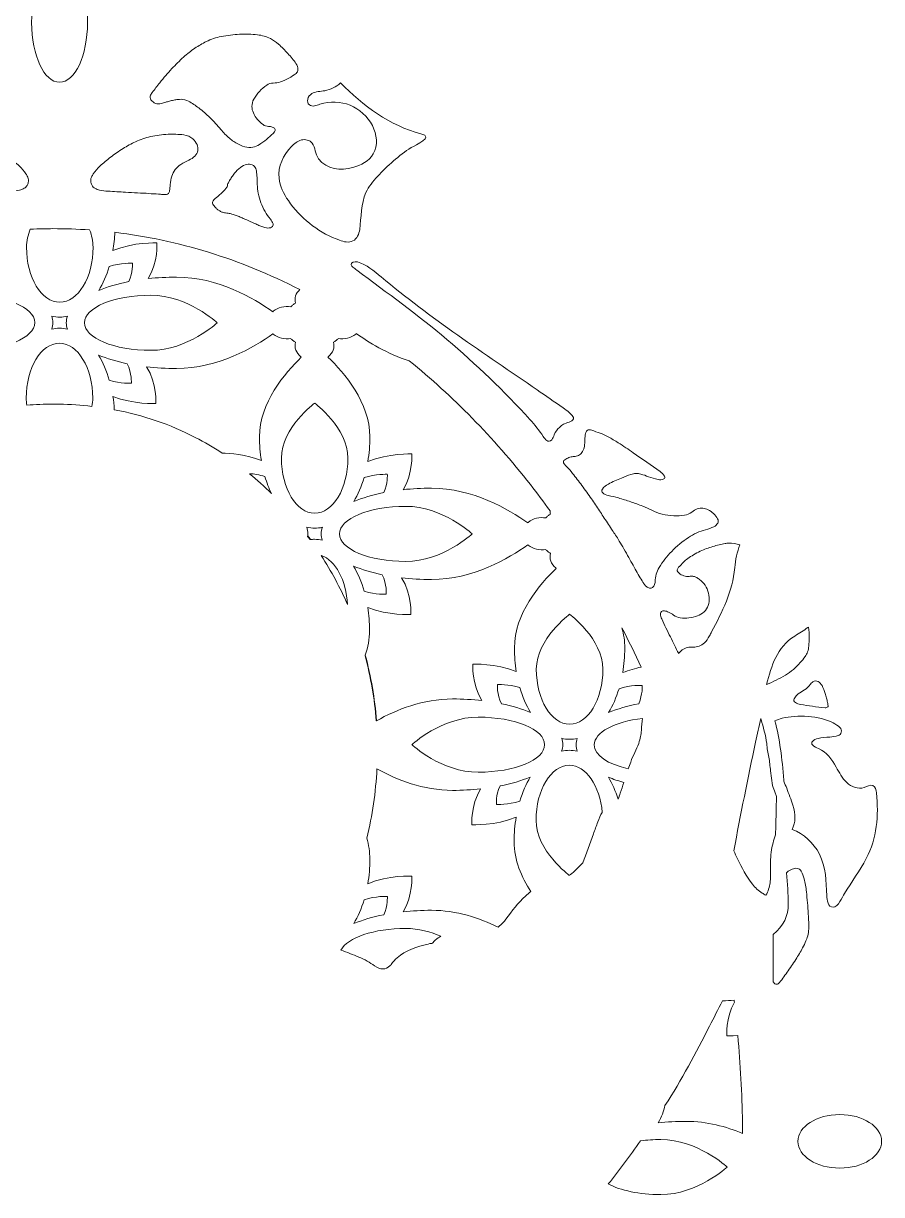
# Model space of a CAD drawing. Header units: millimetres. Extents: x 946 to 1411, y -1945 to 60.
# Drawn here: x 1167 to 1374.1, y -930.5 to -648 of the extents above; entities that cross this region are included whole.
import ezdxf

# ---------------------------------------------------------------- set-up
doc = ezdxf.new("R2010")
doc.units = ezdxf.units.MM
doc.header["$MEASUREMENT"] = 0
doc.layers.add('Layer 3', color=7, linetype='Continuous')

msp = doc.modelspace()

# ---------------------------------------------------------------- linework, layer by layer
at = {"layer": 'Layer 3', "lineweight": 0}
for points, knots in [([(1175.75, -633.38), (1179.48, -633.38), (1182.49, -639.82), (1182.49, -647.76), (1182.49, -655.71), (1179.48, -662.15), (1175.75, -662.15), (1172.03, -662.15), (1169.01, -655.71), (1169.01, -647.76), (1169.01, -639.82), (1172.03, -633.38), (1175.75, -633.38)], [0, 0, 0, 0, 1, 1, 1, 2, 2, 2, 3, 3, 3, 4, 4, 4, 4]), ([(1197.61, -665.54), (1197.72, -665.21), (1197.89, -664.91), (1198.1, -664.64), (1198.7, -663.84), (1199.32, -663.05), (1199.94, -662.27), (1200.87, -661.1), (1201.83, -659.97), (1202.84, -658.88), (1203.73, -657.91), (1204.67, -656.99), (1205.65, -656.11), (1206.53, -655.34), (1207.45, -654.61), (1208.41, -653.95), (1209.28, -653.34), (1210.19, -652.81), (1211.14, -652.35), (1212.29, -651.79), (1213.5, -651.38), (1214.74, -651.13), (1216.21, -650.83), (1217.7, -650.65), (1219.19, -650.58), (1220.63, -650.51), (1222.07, -650.55), (1223.5, -650.71), (1224.58, -650.83), (1225.63, -651.14), (1226.61, -651.62), (1227.32, -651.98), (1227.98, -652.42), (1228.57, -652.95), (1229.37, -653.67), (1230.12, -654.44), (1230.84, -655.24), (1231.52, -656.01), (1232.17, -656.81), (1232.78, -657.64), (1233.09, -658.06), (1233.25, -658.57), (1233.25, -659.09), (1233.25, -659.46), (1233.08, -659.8), (1232.79, -660.03), (1232.25, -660.45), (1231.68, -660.83), (1231.08, -661.16), (1230.42, -661.52), (1229.74, -661.82), (1229.04, -662.06), (1228.48, -662.25), (1227.9, -662.35), (1227.31, -662.35), (1226.75, -662.35), (1226.2, -662.52), (1225.74, -662.84), (1225.1, -663.28), (1224.52, -663.79), (1223.99, -664.36), (1223.46, -664.94), (1222.99, -665.58), (1222.61, -666.27), (1222.31, -666.79), (1222.16, -667.37), (1222.16, -667.97), (1222.16, -668.52), (1222.27, -669.05), (1222.5, -669.54), (1222.76, -670.12), (1223.1, -670.67), (1223.51, -671.16), (1223.9, -671.63), (1224.35, -672.04), (1224.85, -672.39), (1225.23, -672.66), (1225.68, -672.8), (1226.15, -672.8), (1226.3, -672.8), (1226.46, -672.81), (1226.62, -672.84), (1226.77, -672.87), (1226.92, -672.91), (1227.07, -672.97), (1227.2, -673.02), (1227.33, -673.09), (1227.44, -673.16), (1227.53, -673.22), (1227.61, -673.3), (1227.67, -673.39), (1227.81, -673.62), (1227.78, -673.92), (1227.6, -674.12), (1227.13, -674.63), (1226.63, -675.12), (1226.11, -675.58), (1225.55, -676.07), (1224.96, -676.53), (1224.34, -676.95), (1223.86, -677.27), (1223.35, -677.52), (1222.8, -677.7), (1222.21, -677.88), (1221.57, -677.93), (1220.96, -677.82), (1220.24, -677.69), (1219.54, -677.45), (1218.88, -677.12), (1218.11, -676.73), (1217.38, -676.24), (1216.72, -675.67), (1215.97, -675.02), (1215.28, -674.31), (1214.65, -673.54), (1213.83, -672.55), (1212.95, -671.6), (1212.03, -670.69), (1211.18, -669.86), (1210.28, -669.07), (1209.33, -668.35), (1208.54, -667.76), (1207.72, -667.22), (1206.85, -666.74), (1206.3, -666.43), (1205.68, -666.27), (1205.05, -666.27), (1204.79, -666.27), (1204.54, -666.29), (1204.28, -666.32), (1203.95, -666.36), (1203.62, -666.42), (1203.29, -666.48), (1202.95, -666.55), (1202.6, -666.63), (1202.26, -666.72), (1201.95, -666.79), (1201.65, -666.89), (1201.35, -666.99), (1201, -667.11), (1200.65, -667.22), (1200.29, -667.3), (1200.03, -667.37), (1199.77, -667.39), (1199.51, -667.38), (1199.29, -667.38), (1199.08, -667.33), (1198.88, -667.25), (1198.67, -667.16), (1198.47, -667.04), (1198.29, -666.89), (1198.05, -666.69), (1197.84, -666.45), (1197.67, -666.18), (1197.56, -665.99), (1197.53, -665.75), (1197.61, -665.54)], [0, 0, 0, 0, 1, 1, 1, 2, 2, 2, 3, 3, 3, 4, 4, 4, 5, 5, 5, 6, 6, 6, 7, 7, 7, 8, 8, 8, 9, 9, 9, 10, 10, 10, 11, 11, 11, 12, 12, 12, 13, 13, 13, 14, 14, 14, 15, 15, 15, 16, 16, 16, 17, 17, 17, 18, 18, 18, 19, 19, 19, 20, 20, 20, 21, 21, 21, 22, 22, 22, 23, 23, 23, 24, 24, 24, 25, 25, 25, 26, 26, 26, 27, 27, 27, 28, 28, 28, 29, 29, 29, 30, 30, 30, 31, 31, 31, 32, 32, 32, 33, 33, 33, 34, 34, 34, 35, 35, 35, 36, 36, 36, 37, 37, 37, 38, 38, 38, 39, 39, 39, 40, 40, 40, 41, 41, 41, 42, 42, 42, 43, 43, 43, 44, 44, 44, 45, 45, 45, 46, 46, 46, 47, 47, 47, 48, 48, 48, 49, 49, 49, 50, 50, 50, 51, 51, 51, 52, 52, 52, 52]), ([(1236.69, -676.86), (1237.5, -677.97), (1237.36, -679.47), (1238.24, -680.62), (1240.22, -683.2), (1243.59, -683.54), (1246.53, -682.72), (1248.47, -682.18), (1250.39, -681.17), (1251.42, -679.45), (1252.63, -677.4), (1252.32, -674.74), (1251.23, -672.63), (1248.89, -668.09), (1243.39, -665.78), (1238.55, -667.48), (1237.72, -667.78), (1236.72, -668.16), (1236.02, -667.61), (1235.16, -666.95), (1235.64, -665.46), (1236.58, -664.91), (1237.51, -664.36), (1238.66, -664.39), (1239.73, -664.2), (1241.14, -663.95), (1242.46, -663.29), (1243.51, -662.33), (1248.88, -667.7), (1255.47, -672.7), (1262.93, -674.59), (1266.3, -675.45), (1261.62, -677.26), (1260.58, -677.92), (1257.59, -679.81), (1254.86, -682.32), (1252.46, -684.89), (1251.37, -686.06), (1250.33, -687.29), (1249.67, -688.74), (1248.41, -691.51), (1248.57, -694.71), (1248.15, -697.66), (1247.99, -698.77), (1247.52, -699.94), (1246.51, -700.44), (1245.53, -700.94), (1244.34, -700.64), (1243.3, -700.27), (1243.03, -700.17), (1242.76, -700.07), (1242.49, -699.96), (1237.84, -698.1), (1233.76, -694.84), (1230.94, -690.71), (1229.82, -689.07), (1228.88, -687.25), (1228.69, -685.28), (1228.41, -682.48), (1229.73, -679.68), (1231.7, -677.66), (1232.37, -676.97), (1233.15, -676.33), (1234.08, -676.09), (1235.01, -675.85), (1236.12, -676.08), (1236.69, -676.86)], [0, 0, 0, 0, 1, 1, 1, 2, 2, 2, 3, 3, 3, 4, 4, 4, 5, 5, 5, 6, 6, 6, 7, 7, 7, 8, 8, 8, 9, 9, 9, 10, 10, 10, 11, 11, 11, 12, 12, 12, 13, 13, 13, 14, 14, 14, 15, 15, 15, 16, 16, 16, 17, 17, 17, 18, 18, 18, 19, 19, 19, 20, 20, 20, 21, 21, 21, 22, 22, 22, 22]), ([(1157.42, -676.51), (1158.46, -677), (1159.47, -677.55), (1160.45, -678.16), (1161.49, -678.81), (1162.5, -679.5), (1163.47, -680.24), (1164.37, -680.92), (1165.23, -681.64), (1166.05, -682.4), (1166.65, -682.95), (1167.17, -683.57), (1167.62, -684.25), (1167.78, -684.5), (1167.93, -684.77), (1168.06, -685.04), (1168.15, -685.25), (1168.22, -685.48), (1168.24, -685.71), (1168.27, -685.93), (1168.25, -686.14), (1168.2, -686.35), (1168.14, -686.59), (1168.05, -686.83), (1167.93, -687.04), (1167.77, -687.34), (1167.53, -687.58), (1167.24, -687.74), (1166.88, -687.94), (1166.49, -688.08), (1166.09, -688.17), (1165.42, -688.3), (1164.75, -688.39), (1164.07, -688.44), (1162.67, -688.53), (1161.28, -688.62), (1159.89, -688.68), (1158.91, -688.73), (1157.93, -688.78), (1156.95, -688.84), (1156.03, -688.89), (1155.12, -688.94), (1154.21, -689), (1153.44, -689.05), (1152.67, -689.1), (1151.91, -689.15), (1151.57, -689.17), (1151.23, -689.2), (1150.89, -689.25), (1150.59, -689.28), (1150.28, -689.29), (1149.98, -689.26), (1149.78, -689.24), (1149.61, -689.14), (1149.49, -688.99), (1149.35, -688.8), (1149.26, -688.58), (1149.22, -688.35), (1149.15, -687.85), (1149.09, -687.34), (1149.05, -686.83), (1149, -686.14), (1148.86, -685.46), (1148.66, -684.81), (1148.48, -684.24), (1148.2, -683.7), (1147.84, -683.23), (1147.47, -682.74), (1147.01, -682.32), (1146.5, -681.98), (1145.88, -681.57), (1145.23, -681.22), (1144.54, -680.94), (1144, -680.71), (1143.52, -680.38), (1143.1, -679.97), (1142.74, -679.62), (1142.5, -679.16), (1142.41, -678.66), (1142.32, -678.17), (1142.38, -677.66), (1142.59, -677.21), (1142.83, -676.69), (1143.18, -676.22), (1143.6, -675.84), (1144.21, -675.29), (1144.96, -674.95), (1145.77, -674.85), (1147.04, -674.7), (1148.32, -674.65), (1149.59, -674.71), (1151.01, -674.78), (1152.42, -674.97), (1153.8, -675.27), (1155.05, -675.55), (1156.27, -675.96), (1157.42, -676.51)], [0, 0, 0, 0, 1, 1, 1, 2, 2, 2, 3, 3, 3, 4, 4, 4, 5, 5, 5, 6, 6, 6, 7, 7, 7, 8, 8, 8, 9, 9, 9, 10, 10, 10, 11, 11, 11, 12, 12, 12, 13, 13, 13, 14, 14, 14, 15, 15, 15, 16, 16, 16, 17, 17, 17, 18, 18, 18, 19, 19, 19, 20, 20, 20, 21, 21, 21, 22, 22, 22, 23, 23, 23, 24, 24, 24, 25, 25, 25, 26, 26, 26, 27, 27, 27, 28, 28, 28, 29, 29, 29, 30, 30, 30, 31, 31, 31, 32, 32, 32, 32]), ([(1183.26, -685.71), (1183.29, -685.48), (1183.35, -685.25), (1183.45, -685.04), (1183.58, -684.77), (1183.72, -684.5), (1183.89, -684.25), (1184.34, -683.57), (1184.86, -682.95), (1185.46, -682.4), (1186.28, -681.64), (1187.14, -680.92), (1188.03, -680.24), (1189.01, -679.5), (1190.02, -678.81), (1191.06, -678.16), (1192.04, -677.55), (1193.05, -677), (1194.09, -676.51), (1195.24, -675.96), (1196.45, -675.55), (1197.7, -675.27), (1199.09, -674.97), (1200.5, -674.78), (1201.91, -674.71), (1203.19, -674.65), (1204.47, -674.7), (1205.74, -674.85), (1206.54, -674.95), (1207.3, -675.29), (1207.91, -675.84), (1208.33, -676.22), (1208.67, -676.69), (1208.91, -677.21), (1209.12, -677.66), (1209.19, -678.17), (1209.09, -678.66), (1209, -679.16), (1208.76, -679.62), (1208.41, -679.97), (1207.99, -680.38), (1207.5, -680.71), (1206.96, -680.94), (1206.28, -681.22), (1205.62, -681.57), (1205, -681.98), (1204.49, -682.32), (1204.04, -682.74), (1203.67, -683.23), (1203.31, -683.7), (1203.03, -684.24), (1202.85, -684.81), (1202.64, -685.46), (1202.51, -686.14), (1202.46, -686.83), (1202.42, -687.34), (1202.36, -687.85), (1202.29, -688.35), (1202.25, -688.58), (1202.16, -688.8), (1202.02, -688.99), (1201.9, -689.14), (1201.72, -689.24), (1201.53, -689.26), (1201.23, -689.29), (1200.92, -689.28), (1200.61, -689.25), (1200.28, -689.2), (1199.94, -689.17), (1199.6, -689.15), (1198.83, -689.1), (1198.07, -689.05), (1197.3, -689), (1196.39, -688.94), (1195.47, -688.89), (1194.56, -688.84), (1193.58, -688.78), (1192.6, -688.73), (1191.62, -688.68), (1190.23, -688.62), (1188.83, -688.53), (1187.44, -688.44), (1186.76, -688.39), (1186.08, -688.3), (1185.41, -688.17), (1185.01, -688.08), (1184.63, -687.94), (1184.27, -687.74), (1183.97, -687.58), (1183.74, -687.34), (1183.58, -687.04), (1183.46, -686.83), (1183.37, -686.59), (1183.31, -686.35), (1183.26, -686.14), (1183.24, -685.93), (1183.26, -685.71)], [0, 0, 0, 0, 1, 1, 1, 2, 2, 2, 3, 3, 3, 4, 4, 4, 5, 5, 5, 6, 6, 6, 7, 7, 7, 8, 8, 8, 9, 9, 9, 10, 10, 10, 11, 11, 11, 12, 12, 12, 13, 13, 13, 14, 14, 14, 15, 15, 15, 16, 16, 16, 17, 17, 17, 18, 18, 18, 19, 19, 19, 20, 20, 20, 21, 21, 21, 22, 22, 22, 23, 23, 23, 24, 24, 24, 25, 25, 25, 26, 26, 26, 27, 27, 27, 28, 28, 28, 29, 29, 29, 30, 30, 30, 31, 31, 31, 32, 32, 32, 32]), ([(1212.64, -691.07), (1212.71, -690.86), (1212.82, -690.67), (1212.98, -690.52), (1213.39, -690.14), (1213.81, -689.77), (1214.24, -689.41), (1214.51, -689.18), (1214.77, -688.95), (1215.02, -688.7), (1215.25, -688.48), (1215.47, -688.24), (1215.68, -688), (1215.85, -687.79), (1216.01, -687.58), (1216.16, -687.37), (1216.24, -687.26), (1216.28, -687.13), (1216.28, -687), (1216.28, -686.86), (1216.31, -686.73), (1216.37, -686.61), (1216.5, -686.36), (1216.63, -686.11), (1216.77, -685.87), (1216.94, -685.57), (1217.12, -685.29), (1217.31, -685.01), (1217.51, -684.71), (1217.72, -684.41), (1217.95, -684.12), (1218.35, -683.59), (1218.83, -683.11), (1219.36, -682.71), (1219.83, -682.36), (1220.36, -682.12), (1220.92, -681.99), (1221.36, -681.89), (1221.82, -681.93), (1222.23, -682.11), (1222.62, -682.27), (1222.92, -682.58), (1223.06, -682.97), (1223.14, -683.16), (1223.19, -683.35), (1223.22, -683.54), (1223.27, -683.87), (1223.31, -684.19), (1223.34, -684.52), (1223.38, -684.89), (1223.41, -685.27), (1223.43, -685.64), (1223.45, -686.02), (1223.46, -686.41), (1223.46, -686.79), (1223.46, -687.51), (1223.53, -688.23), (1223.68, -688.94), (1223.84, -689.72), (1224.06, -690.48), (1224.34, -691.22), (1224.62, -691.96), (1224.95, -692.68), (1225.34, -693.37), (1225.71, -694.01), (1226.13, -694.62), (1226.61, -695.17), (1226.9, -695.51), (1227.12, -695.91), (1227.24, -696.35), (1227.32, -696.65), (1227.19, -696.96), (1226.91, -697.12), (1226.54, -697.32), (1226.11, -697.38), (1225.7, -697.29), (1225.07, -697.15), (1224.45, -696.95), (1223.85, -696.69), (1223.5, -696.53), (1223.15, -696.37), (1222.79, -696.22), (1222.38, -696.03), (1221.96, -695.85), (1221.54, -695.66), (1221.13, -695.48), (1220.72, -695.3), (1220.3, -695.12), (1219.96, -694.97), (1219.62, -694.82), (1219.28, -694.67), (1218.97, -694.53), (1218.66, -694.4), (1218.34, -694.29), (1218.01, -694.17), (1217.68, -694.07), (1217.34, -693.98), (1217.04, -693.89), (1216.74, -693.82), (1216.43, -693.75), (1216.22, -693.71), (1216.01, -693.69), (1215.79, -693.69), (1215.6, -693.69), (1215.41, -693.66), (1215.22, -693.6), (1214.99, -693.52), (1214.77, -693.42), (1214.56, -693.31), (1214.33, -693.19), (1214.11, -693.05), (1213.9, -692.9), (1213.71, -692.75), (1213.53, -692.59), (1213.36, -692.41), (1213.13, -692.15), (1212.92, -691.87), (1212.72, -691.59), (1212.62, -691.43), (1212.59, -691.24), (1212.64, -691.07)], [0, 0, 0, 0, 1, 1, 1, 2, 2, 2, 3, 3, 3, 4, 4, 4, 5, 5, 5, 6, 6, 6, 7, 7, 7, 8, 8, 8, 9, 9, 9, 10, 10, 10, 11, 11, 11, 12, 12, 12, 13, 13, 13, 14, 14, 14, 15, 15, 15, 16, 16, 16, 17, 17, 17, 18, 18, 18, 19, 19, 19, 20, 20, 20, 21, 21, 21, 22, 22, 22, 23, 23, 23, 24, 24, 24, 25, 25, 25, 26, 26, 26, 27, 27, 27, 28, 28, 28, 29, 29, 29, 30, 30, 30, 31, 31, 31, 32, 32, 32, 33, 33, 33, 34, 34, 34, 35, 35, 35, 36, 36, 36, 37, 37, 37, 38, 38, 38, 39, 39, 39, 40, 40, 40, 40]), ([(1171.88, -697.5), (1172.64, -697.49), (1173.4, -697.48), (1174.16, -697.48), (1177.12, -697.48), (1180.07, -697.59), (1183, -697.79), (1183.5, -699.1), (1183.82, -700.49), (1183.82, -701.94), (1183.82, -709.27), (1180.23, -715.21), (1175.79, -715.21), (1171.36, -715.21), (1167.77, -709.27), (1167.77, -701.94), (1167.77, -700.42), (1168.12, -698.96), (1168.67, -697.6), (1169.73, -697.56), (1170.8, -697.52), (1171.88, -697.5)], [0, 0, 0, 0, 1, 1, 1, 2, 2, 2, 3, 3, 3, 4, 4, 4, 5, 5, 5, 6, 6, 6, 7, 7, 7, 7]), ([(1232.65, -715.42), (1232.45, -715.56), (1232.25, -715.7), (1232.06, -715.86), (1231.87, -716.02), (1231.7, -716.18), (1231.53, -716.35), (1230.05, -716.11), (1228.45, -716.46), (1227.3, -717.41), (1227.26, -717.45), (1227.22, -717.48), (1227.18, -717.52), (1222.63, -714.26), (1213.94, -709.17), (1203.96, -709.17), (1201.61, -709.17), (1199.33, -709.3), (1197.16, -709.53), (1199.55, -705.49), (1199.24, -700.92), (1199.24, -700.92), (1199.24, -700.92), (1193.55, -700.66), (1188.62, -702.75), (1188.86, -701.34), (1189.01, -699.87), (1189.08, -698.36), (1204.36, -700.18), (1219.29, -704.8), (1233.68, -712.16), (1232.73, -713.09), (1232.38, -714.29), (1232.65, -715.42)], [0, 0, 0, 0, 1, 1, 1, 2, 2, 2, 3, 3, 3, 4, 4, 4, 5, 5, 5, 6, 6, 6, 7, 7, 7, 8, 8, 8, 9, 9, 9, 10, 10, 10, 11, 11, 11, 11]), ([(1185.21, -712.38), (1186.22, -710.7), (1187.07, -708.76), (1187.72, -706.62), (1190.47, -705.7), (1193.32, -705.83), (1193.32, -705.83), (1193.32, -705.83), (1193.47, -708.04), (1192.46, -710.25), (1189.76, -710.79), (1187.31, -711.51), (1185.21, -712.38)], [0, 0, 0, 0, 1, 1, 1, 2, 2, 2, 3, 3, 3, 4, 4, 4, 4]), ([(1290.94, -736.35), (1293.03, -737.8), (1295.12, -739.24), (1297.21, -740.69), (1297.72, -741.05), (1298.22, -741.44), (1298.69, -741.85), (1299.02, -742.13), (1299.32, -742.44), (1299.61, -742.76), (1299.74, -742.91), (1299.78, -743.12), (1299.72, -743.32), (1299.47, -744.1), (1297.95, -744.29), (1297.33, -744.66), (1296.97, -744.87), (1296.64, -745.12), (1296.34, -745.41), (1295.81, -745.91), (1295.39, -746.52), (1295.11, -747.18), (1294.93, -747.61), (1294.79, -748.07), (1294.47, -748.41), (1293.65, -749.28), (1292.87, -748.28), (1292.43, -747.61), (1291.48, -746.16), (1290.42, -744.79), (1289.24, -743.51), (1282.97, -736.67), (1276.26, -730.23), (1269.2, -724.2), (1262.22, -718.25), (1254.78, -712.99), (1247.46, -707.48), (1247.15, -707.25), (1246.84, -707.01), (1246.53, -706.78), (1246.34, -706.63), (1246.14, -706.46), (1246.08, -706.23), (1245.93, -705.56), (1246.95, -705.33), (1247.61, -705.52), (1249.8, -706.15), (1251.59, -707.67), (1253.33, -709.13), (1265.26, -719.14), (1278.16, -727.55), (1290.94, -736.35)], [0, 0, 0, 0, 1, 1, 1, 2, 2, 2, 3, 3, 3, 4, 4, 4, 5, 5, 5, 6, 6, 6, 7, 7, 7, 8, 8, 8, 9, 9, 9, 10, 10, 10, 11, 11, 11, 12, 12, 12, 13, 13, 13, 14, 14, 14, 15, 15, 15, 16, 16, 16, 17, 17, 17, 17]), ([(1153.75, -713.49), (1162.6, -713.49), (1169.77, -716.46), (1169.77, -720.13), (1169.77, -723.8), (1162.6, -726.78), (1153.75, -726.78), (1144.9, -726.78), (1137.73, -720.13), (1137.73, -720.13), (1137.73, -720.13), (1144.9, -713.49), (1153.75, -713.49)], [0, 0, 0, 0, 1, 1, 1, 2, 2, 2, 3, 3, 3, 4, 4, 4, 4]), ([(1197.77, -713.55), (1206.62, -713.55), (1213.79, -720.19), (1213.79, -720.19), (1213.79, -720.19), (1206.62, -726.83), (1197.77, -726.83), (1188.92, -726.83), (1181.75, -723.86), (1181.75, -720.19), (1181.75, -716.52), (1188.92, -713.55), (1197.77, -713.55)], [0, 0, 0, 0, 1, 1, 1, 2, 2, 2, 3, 3, 3, 4, 4, 4, 4]), ([(1177.63, -721.72), (1177.01, -721.58), (1176.37, -721.5), (1175.72, -721.5), (1175.09, -721.5), (1174.48, -721.57), (1173.87, -721.71), (1174.05, -721.2), (1174.14, -720.67), (1174.14, -720.13), (1174.14, -719.61), (1174.06, -719.1), (1173.89, -718.6), (1174.51, -718.75), (1175.15, -718.83), (1175.79, -718.83), (1176.42, -718.83), (1177.04, -718.75), (1177.65, -718.61), (1177.47, -719.13), (1177.37, -719.66), (1177.37, -720.19), (1177.37, -720.71), (1177.46, -721.22), (1177.63, -721.72)], [0, 0, 0, 0, 1, 1, 1, 2, 2, 2, 3, 3, 3, 4, 4, 4, 5, 5, 5, 6, 6, 6, 7, 7, 7, 8, 8, 8, 8]), ([(1208.5, -747.84), (1202.42, -744.69), (1195.87, -742.46), (1188.96, -741.16), (1188.88, -740.06), (1188.77, -738.98), (1188.61, -737.94), (1193.49, -739.92), (1199, -739.66), (1199, -739.66), (1199, -739.66), (1199.32, -734.91), (1196.76, -730.8), (1199.05, -731.07), (1201.46, -731.21), (1203.96, -731.21), (1213.96, -731.21), (1222.68, -726.1), (1227.21, -722.84), (1227.24, -722.86), (1227.27, -722.89), (1227.3, -722.91), (1228.45, -723.86), (1230.05, -724.22), (1231.53, -723.98), (1231.7, -724.14), (1231.87, -724.31), (1232.06, -724.46), (1232.25, -724.62), (1232.45, -724.77), (1232.65, -724.9), (1232.36, -726.13), (1232.79, -727.46), (1233.94, -728.41), (1233.98, -728.44), (1234.02, -728.48), (1234.07, -728.51), (1230.13, -732.28), (1223.98, -739.47), (1223.98, -747.73), (1223.98, -749.69), (1224.14, -751.59), (1224.43, -753.4), (1220.78, -751.89), (1216.76, -751.65), (1214.94, -751.63), (1212.85, -750.24), (1210.7, -748.97), (1208.5, -747.84)], [0, 0, 0, 0, 1, 1, 1, 2, 2, 2, 3, 3, 3, 4, 4, 4, 5, 5, 5, 6, 6, 6, 7, 7, 7, 8, 8, 8, 9, 9, 9, 10, 10, 10, 11, 11, 11, 12, 12, 12, 13, 13, 13, 14, 14, 14, 15, 15, 15, 16, 16, 16, 16]), ([(1241.87, -724.9), (1242.07, -724.77), (1242.27, -724.62), (1242.46, -724.46), (1242.65, -724.31), (1242.82, -724.14), (1242.99, -723.98), (1244.47, -724.22), (1246.07, -723.86), (1247.22, -722.91), (1247.26, -722.88), (1247.3, -722.84), (1247.34, -722.8), (1250.2, -724.85), (1254.7, -727.62), (1260.12, -729.4), (1270.59, -737.83), (1280.36, -747.8), (1289.33, -759.23), (1290.95, -761.29), (1292.52, -763.39), (1294.07, -765.52), (1294.06, -765.8), (1294.09, -766.07), (1294.16, -766.34), (1293.95, -766.47), (1293.75, -766.62), (1293.57, -766.78), (1293.38, -766.93), (1293.2, -767.1), (1293.04, -767.27), (1291.55, -767.02), (1289.95, -767.38), (1288.8, -768.33), (1288.76, -768.36), (1288.72, -768.4), (1288.68, -768.44), (1284.13, -765.17), (1275.44, -760.09), (1265.46, -760.09), (1263.11, -760.09), (1260.83, -760.21), (1258.66, -760.45), (1261.05, -756.41), (1260.75, -751.84), (1260.75, -751.84), (1260.75, -751.84), (1255.06, -751.58), (1250.12, -753.66), (1250.44, -751.78), (1250.61, -749.79), (1250.61, -747.73), (1250.61, -739.45), (1244.43, -732.24), (1240.49, -728.48), (1240.52, -728.46), (1240.55, -728.43), (1240.58, -728.41), (1241.73, -727.46), (1242.16, -726.13), (1241.87, -724.9)], [0, 0, 0, 0, 1, 1, 1, 2, 2, 2, 3, 3, 3, 4, 4, 4, 5, 5, 5, 6, 6, 6, 7, 7, 7, 8, 8, 8, 9, 9, 9, 10, 10, 10, 11, 11, 11, 12, 12, 12, 13, 13, 13, 14, 14, 14, 15, 15, 15, 16, 16, 16, 17, 17, 17, 18, 18, 18, 19, 19, 19, 20, 20, 20, 20]), ([(1183.56, -740.35), (1180.97, -740.05), (1178.34, -739.87), (1175.66, -739.82), (1175.16, -739.81), (1174.67, -739.8), (1174.18, -739.8), (1172.04, -739.8), (1169.92, -739.89), (1167.84, -740.06), (1167.75, -739.51), (1167.7, -738.95), (1167.7, -738.38), (1167.7, -731.06), (1171.29, -725.12), (1175.72, -725.12), (1180.15, -725.12), (1183.75, -731.06), (1183.75, -738.38), (1183.75, -739.05), (1183.68, -739.71), (1183.56, -740.35)], [0, 0, 0, 0, 1, 1, 1, 2, 2, 2, 3, 3, 3, 4, 4, 4, 5, 5, 5, 6, 6, 6, 7, 7, 7, 7]), ([(1185.16, -727.99), (1187.17, -728.82), (1189.51, -729.52), (1192.08, -730.05), (1193.23, -732.36), (1193.07, -734.76), (1193.07, -734.76), (1193.07, -734.76), (1190.42, -734.88), (1187.75, -734.06), (1187.1, -731.79), (1186.22, -729.74), (1185.16, -727.99)], [0, 0, 0, 0, 1, 1, 1, 2, 2, 2, 3, 3, 3, 4, 4, 4, 4]), ([(1229.27, -752.86), (1229.27, -745.53), (1237.3, -739.59), (1237.3, -739.59), (1237.3, -739.59), (1245.32, -745.53), (1245.32, -752.86), (1245.32, -760.18), (1241.73, -766.12), (1237.3, -766.12), (1232.86, -766.12), (1229.27, -760.18), (1229.27, -752.86)], [0, 0, 0, 0, 1, 1, 1, 2, 2, 2, 3, 3, 3, 4, 4, 4, 4]), ([(1300.93, -752.18), (1301.26, -752.01), (1301.54, -751.77), (1301.76, -751.47), (1302, -751.12), (1302.18, -750.73), (1302.28, -750.32), (1302.39, -749.83), (1302.45, -749.33), (1302.45, -748.83), (1302.45, -748.55), (1302.46, -748.28), (1302.48, -748.01), (1302.5, -747.76), (1302.53, -747.5), (1302.58, -747.25), (1302.61, -747.05), (1302.66, -746.84), (1302.71, -746.64), (1302.74, -746.53), (1302.8, -746.43), (1302.88, -746.35), (1303, -746.23), (1303.13, -746.13), (1303.27, -746.05), (1303.37, -745.99), (1303.49, -745.96), (1303.6, -745.98), (1303.78, -746), (1303.95, -746.05), (1304.12, -746.11), (1304.81, -746.34), (1305.5, -746.58), (1306.18, -746.83), (1306.84, -747.06), (1307.48, -747.34), (1308.09, -747.68), (1308.92, -748.14), (1309.73, -748.62), (1310.53, -749.13), (1311.75, -749.91), (1312.96, -750.72), (1314.16, -751.55), (1316.32, -753.05), (1318.47, -754.56), (1320.62, -756.08), (1321.04, -756.37), (1321.4, -756.74), (1321.69, -757.16), (1321.77, -757.28), (1321.8, -757.43), (1321.76, -757.56), (1321.72, -757.7), (1321.62, -757.81), (1321.5, -757.87), (1321.07, -758.06), (1320.59, -758.11), (1320.13, -758.01), (1319.36, -757.84), (1318.6, -757.61), (1317.86, -757.33), (1317.23, -757.09), (1316.6, -756.87), (1315.95, -756.68), (1315.58, -756.57), (1315.19, -756.52), (1314.8, -756.54), (1314.39, -756.56), (1313.98, -756.64), (1313.59, -756.77), (1312.82, -757.05), (1312.06, -757.34), (1311.3, -757.64), (1310.23, -758.08), (1309.18, -758.56), (1308.15, -759.08), (1307.58, -759.37), (1307.09, -759.79), (1306.7, -760.3), (1306.49, -760.58), (1306.53, -760.98), (1306.8, -761.22), (1307.17, -761.55), (1307.63, -761.77), (1308.12, -761.86), (1308.94, -762.02), (1309.76, -762.22), (1310.57, -762.45), (1311.57, -762.74), (1312.56, -763.05), (1313.54, -763.38), (1314.52, -763.71), (1315.48, -764.06), (1316.44, -764.44), (1317.19, -764.73), (1317.92, -765.06), (1318.64, -765.43), (1319.43, -765.83), (1320.27, -766.15), (1321.14, -766.36), (1322.06, -766.58), (1323, -766.71), (1323.94, -766.75), (1324.8, -766.79), (1325.67, -766.74), (1326.51, -766.6), (1327.15, -766.49), (1327.76, -766.23), (1328.27, -765.84), (1328.68, -765.53), (1329.13, -765.29), (1329.61, -765.11), (1330.03, -764.95), (1330.48, -764.89), (1330.93, -764.92), (1331.39, -764.96), (1331.84, -765.08), (1332.24, -765.3), (1332.71, -765.54), (1333.14, -765.85), (1333.53, -766.22), (1333.92, -766.58), (1334.25, -767.01), (1334.5, -767.48), (1334.68, -767.8), (1334.69, -768.19), (1334.52, -768.52), (1334.33, -768.91), (1334.01, -769.22), (1333.62, -769.4), (1332.96, -769.69), (1332.29, -769.93), (1331.59, -770.12), (1330.13, -770.51), (1328.74, -771.13), (1327.48, -771.98), (1326.01, -772.95), (1324.66, -774.08), (1323.43, -775.34), (1322.28, -776.53), (1321.26, -777.83), (1320.39, -779.24), (1319.76, -780.26), (1319.42, -781.43), (1319.42, -782.63), (1319.42, -782.95), (1319.35, -783.27), (1319.22, -783.56), (1319.1, -783.81), (1318.9, -784.01), (1318.66, -784.12), (1318.42, -784.23), (1318.15, -784.25), (1317.9, -784.16), (1317.62, -784.07), (1317.36, -783.91), (1317.16, -783.69), (1316.99, -783.5), (1316.84, -783.31), (1316.7, -783.1), (1316.41, -782.64), (1316.13, -782.18), (1315.85, -781.71), (1315.51, -781.16), (1315.18, -780.6), (1314.87, -780.04), (1314.52, -779.44), (1314.19, -778.83), (1313.86, -778.22), (1313.51, -777.58), (1313.15, -776.93), (1312.79, -776.29), (1312.4, -775.61), (1312.01, -774.93), (1311.62, -774.25), (1311.26, -773.64), (1310.89, -773.02), (1310.51, -772.41), (1310.25, -771.97), (1309.98, -771.55), (1309.69, -771.13), (1309.43, -770.73), (1309.17, -770.34), (1308.9, -769.94), (1308.58, -769.44), (1308.25, -768.94), (1307.92, -768.45), (1307.58, -767.93), (1307.25, -767.42), (1306.91, -766.9), (1306.62, -766.46), (1306.33, -766.01), (1306.04, -765.56), (1305.4, -764.57), (1304.75, -763.6), (1304.08, -762.64), (1303.32, -761.56), (1302.54, -760.49), (1301.75, -759.42), (1301.02, -758.45), (1300.28, -757.48), (1299.53, -756.52), (1299.07, -755.94), (1298.59, -755.38), (1298.07, -754.85), (1297.86, -754.64), (1297.66, -754.41), (1297.46, -754.18), (1297.37, -754.06), (1297.31, -753.92), (1297.3, -753.78), (1297.29, -753.65), (1297.33, -753.53), (1297.42, -753.45), (1297.56, -753.3), (1297.72, -753.18), (1297.89, -753.07), (1298.03, -752.98), (1298.18, -752.9), (1298.34, -752.83), (1298.51, -752.76), (1298.69, -752.69), (1298.87, -752.63), (1299.05, -752.58), (1299.23, -752.53), (1299.41, -752.5), (1299.56, -752.47), (1299.72, -752.45), (1299.87, -752.45), (1300.24, -752.44), (1300.6, -752.35), (1300.93, -752.18)], [0, 0, 0, 0, 1, 1, 1, 2, 2, 2, 3, 3, 3, 4, 4, 4, 5, 5, 5, 6, 6, 6, 7, 7, 7, 8, 8, 8, 9, 9, 9, 10, 10, 10, 11, 11, 11, 12, 12, 12, 13, 13, 13, 14, 14, 14, 15, 15, 15, 16, 16, 16, 17, 17, 17, 18, 18, 18, 19, 19, 19, 20, 20, 20, 21, 21, 21, 22, 22, 22, 23, 23, 23, 24, 24, 24, 25, 25, 25, 26, 26, 26, 27, 27, 27, 28, 28, 28, 29, 29, 29, 30, 30, 30, 31, 31, 31, 32, 32, 32, 33, 33, 33, 34, 34, 34, 35, 35, 35, 36, 36, 36, 37, 37, 37, 38, 38, 38, 39, 39, 39, 40, 40, 40, 41, 41, 41, 42, 42, 42, 43, 43, 43, 44, 44, 44, 45, 45, 45, 46, 46, 46, 47, 47, 47, 48, 48, 48, 49, 49, 49, 50, 50, 50, 51, 51, 51, 52, 52, 52, 53, 53, 53, 54, 54, 54, 55, 55, 55, 56, 56, 56, 57, 57, 57, 58, 58, 58, 59, 59, 59, 60, 60, 60, 61, 61, 61, 62, 62, 62, 63, 63, 63, 64, 64, 64, 65, 65, 65, 66, 66, 66, 67, 67, 67, 68, 68, 68, 69, 69, 69, 70, 70, 70, 71, 71, 71, 72, 72, 72, 73, 73, 73, 74, 74, 74, 75, 75, 75, 76, 76, 76, 77, 77, 77, 77]), ([(1221.6, -756.59), (1222.62, -756.66), (1223.96, -756.85), (1225.3, -757.28), (1225.72, -758.74), (1226.25, -760.11), (1226.85, -761.38), (1225.15, -759.68), (1223.4, -758.09), (1221.6, -756.59)], [0, 0, 0, 0, 1, 1, 1, 2, 2, 2, 3, 3, 3, 3]), ([(1249.22, -757.54), (1251.97, -756.61), (1254.82, -756.74), (1254.82, -756.74), (1254.82, -756.74), (1254.97, -758.96), (1253.96, -761.17), (1251.26, -761.71), (1248.81, -762.43), (1246.71, -763.29), (1247.72, -761.62), (1248.57, -759.68), (1249.22, -757.54)], [0, 0, 0, 0, 1, 1, 1, 2, 2, 2, 3, 3, 3, 4, 4, 4, 4]), ([(1259.27, -764.47), (1268.12, -764.47), (1275.29, -771.11), (1275.29, -771.11), (1275.29, -771.11), (1268.12, -777.75), (1259.27, -777.75), (1250.42, -777.75), (1243.25, -774.78), (1243.25, -771.11), (1243.25, -767.44), (1250.42, -764.47), (1259.27, -764.47)], [0, 0, 0, 0, 1, 1, 1, 2, 2, 2, 3, 3, 3, 4, 4, 4, 4]), ([(1239.13, -772.64), (1238.51, -772.49), (1237.87, -772.42), (1237.22, -772.42), (1236.9, -772.42), (1236.59, -772.44), (1236.27, -772.47), (1236.06, -772.17), (1235.83, -771.87), (1235.61, -771.57), (1235.63, -771.4), (1235.65, -771.22), (1235.65, -771.05), (1235.65, -770.53), (1235.56, -770.02), (1235.39, -769.52), (1236.01, -769.66), (1236.65, -769.74), (1237.3, -769.74), (1237.92, -769.74), (1238.54, -769.67), (1239.15, -769.53), (1238.97, -770.05), (1238.87, -770.57), (1238.87, -771.11), (1238.87, -771.63), (1238.96, -772.14), (1239.13, -772.64)], [0, 0, 0, 0, 1, 1, 1, 2, 2, 2, 3, 3, 3, 4, 4, 4, 5, 5, 5, 6, 6, 6, 7, 7, 7, 8, 8, 8, 9, 9, 9, 9]), ([(1236.22, -772.48), (1236.2, -772.48), (1236.18, -772.49), (1236.16, -772.49), (1235.97, -772.23), (1235.78, -771.97), (1235.59, -771.72), (1235.6, -771.69), (1235.6, -771.66), (1235.61, -771.63), (1235.81, -771.91), (1236.02, -772.19), (1236.22, -772.48)], [0, 0, 0, 0, 1, 1, 1, 2, 2, 2, 3, 3, 3, 4, 4, 4, 4]), ([(1285.48, -798.65), (1285.48, -800.61), (1285.64, -802.51), (1285.93, -804.31), (1281.03, -802.29), (1275.45, -802.55), (1275.45, -802.55), (1275.45, -802.55), (1275.14, -807.26), (1277.65, -811.34), (1275.39, -811.08), (1273.02, -810.94), (1270.56, -810.94), (1263.45, -810.94), (1257, -813.53), (1252.23, -816.19), (1251.8, -810.81), (1250.89, -805.53), (1249.51, -800.4), (1250.15, -798.5), (1250.54, -796.5), (1250.54, -794.43), (1250.54, -792.5), (1250.39, -790.64), (1250.11, -788.86), (1254.99, -790.84), (1260.5, -790.58), (1260.5, -790.58), (1260.5, -790.58), (1260.82, -785.82), (1258.26, -781.72), (1260.55, -781.99), (1262.96, -782.13), (1265.46, -782.13), (1275.46, -782.13), (1284.18, -777.02), (1288.72, -773.75), (1288.74, -773.78), (1288.77, -773.8), (1288.8, -773.83), (1289.95, -774.78), (1291.55, -775.14), (1293.04, -774.89), (1293.2, -775.06), (1293.38, -775.22), (1293.57, -775.38), (1293.75, -775.54), (1293.95, -775.68), (1294.16, -775.82), (1293.86, -777.05), (1294.29, -778.37), (1295.44, -779.33), (1295.48, -779.36), (1295.53, -779.39), (1295.57, -779.43), (1291.63, -783.19), (1285.48, -790.39), (1285.48, -798.65)], [0, 0, 0, 0, 1, 1, 1, 2, 2, 2, 3, 3, 3, 4, 4, 4, 5, 5, 5, 6, 6, 6, 7, 7, 7, 8, 8, 8, 9, 9, 9, 10, 10, 10, 11, 11, 11, 12, 12, 12, 13, 13, 13, 14, 14, 14, 15, 15, 15, 16, 16, 16, 17, 17, 17, 18, 18, 18, 19, 19, 19, 19]), ([(1336.29, -773.44), (1336.6, -773.39), (1336.92, -773.36), (1337.23, -773.35), (1338.12, -773.34), (1338.99, -773.47), (1339.84, -773.72), (1339.25, -775.51), (1338.81, -777.35), (1338.65, -779.26), (1338.17, -785.03), (1335.56, -789.98), (1333.04, -794.77), (1332.88, -795.08), (1332.71, -795.39), (1332.55, -795.7), (1332.18, -796.41), (1331.77, -796.97), (1331.31, -797.41), (1330.55, -798.09), (1329.66, -798.43), (1328.59, -798.43), (1328.52, -798.43), (1328.44, -798.43), (1328.36, -798.42), (1327.3, -798.37), (1326.44, -798.67), (1325.7, -799.35), (1325.5, -799.53), (1325.3, -799.74), (1325.11, -799.98), (1324.43, -798.64), (1323.76, -797.31), (1323.1, -795.97), (1322.39, -794.53), (1321.7, -793.09), (1321.02, -791.64), (1320.83, -791.24), (1320.73, -790.8), (1320.73, -790.35), (1320.73, -790.15), (1320.83, -789.95), (1321, -789.84), (1321.2, -789.72), (1321.43, -789.66), (1321.66, -789.69), (1322.02, -789.73), (1322.37, -789.83), (1322.69, -789.99), (1323.11, -790.19), (1323.52, -790.43), (1323.9, -790.7), (1324.38, -791.04), (1324.92, -791.26), (1325.5, -791.35), (1326.18, -791.46), (1326.88, -791.47), (1327.57, -791.4), (1328.28, -791.32), (1328.97, -791.15), (1329.64, -790.9), (1330.23, -790.67), (1330.78, -790.33), (1331.25, -789.9), (1331.7, -789.5), (1332.03, -788.98), (1332.22, -788.41), (1332.43, -787.78), (1332.52, -787.11), (1332.48, -786.45), (1332.44, -785.74), (1332.27, -785.05), (1331.98, -784.41), (1331.7, -783.77), (1331.3, -783.19), (1330.81, -782.7), (1330.56, -782.45), (1330.3, -782.23), (1330.03, -782.02), (1329.79, -781.84), (1329.53, -781.69), (1329.25, -781.56), (1329.02, -781.45), (1328.78, -781.37), (1328.53, -781.33), (1328.32, -781.29), (1328.11, -781.3), (1327.9, -781.35), (1327.72, -781.4), (1327.53, -781.42), (1327.34, -781.41), (1327.12, -781.4), (1326.9, -781.37), (1326.68, -781.32), (1326.46, -781.27), (1326.24, -781.2), (1326.03, -781.11), (1325.84, -781.03), (1325.66, -780.93), (1325.49, -780.8), (1325.27, -780.63), (1325.06, -780.44), (1324.88, -780.23), (1324.77, -780.1), (1324.73, -779.93), (1324.78, -779.76), (1324.84, -779.55), (1324.95, -779.35), (1325.1, -779.18), (1325.48, -778.76), (1325.88, -778.35), (1326.28, -777.94), (1326.59, -777.63), (1326.93, -777.34), (1327.29, -777.09), (1327.75, -776.76), (1328.23, -776.45), (1328.72, -776.16), (1329.24, -775.85), (1329.77, -775.57), (1330.31, -775.3), (1330.81, -775.06), (1331.31, -774.85), (1331.83, -774.66), (1332.33, -774.49), (1332.83, -774.32), (1333.34, -774.17), (1333.85, -774.01), (1334.37, -773.87), (1334.9, -773.75), (1335.36, -773.63), (1335.83, -773.53), (1336.29, -773.44)], [0, 0, 0, 0, 1, 1, 1, 2, 2, 2, 3, 3, 3, 4, 4, 4, 5, 5, 5, 6, 6, 6, 7, 7, 7, 8, 8, 8, 9, 9, 9, 10, 10, 10, 11, 11, 11, 12, 12, 12, 13, 13, 13, 14, 14, 14, 15, 15, 15, 16, 16, 16, 17, 17, 17, 18, 18, 18, 19, 19, 19, 20, 20, 20, 21, 21, 21, 22, 22, 22, 23, 23, 23, 24, 24, 24, 25, 25, 25, 26, 26, 26, 27, 27, 27, 28, 28, 28, 29, 29, 29, 30, 30, 30, 31, 31, 31, 32, 32, 32, 33, 33, 33, 34, 34, 34, 35, 35, 35, 36, 36, 36, 37, 37, 37, 38, 38, 38, 39, 39, 39, 40, 40, 40, 41, 41, 41, 42, 42, 42, 43, 43, 43, 44, 44, 44, 44]), ([(1238.88, -776.32), (1242.3, -777.5), (1244.92, -782.29), (1245.22, -788.18), (1243.42, -784.07), (1241.3, -780.11), (1238.88, -776.32)], [0, 0, 0, 0, 1, 1, 1, 2, 2, 2, 2]), ([(1253.58, -780.97), (1254.74, -783.27), (1254.57, -785.68), (1254.57, -785.68), (1254.57, -785.68), (1251.92, -785.8), (1249.25, -784.97), (1248.6, -782.71), (1247.72, -780.66), (1246.66, -778.9), (1248.68, -779.74), (1251.01, -780.44), (1253.58, -780.97)], [0, 0, 0, 0, 1, 1, 1, 2, 2, 2, 3, 3, 3, 4, 4, 4, 4]), ([(1298.8, -817.04), (1294.37, -817.04), (1290.77, -811.1), (1290.77, -803.77), (1290.77, -796.45), (1298.8, -790.51), (1298.8, -790.51), (1298.8, -790.51), (1306.82, -796.45), (1306.82, -803.77), (1306.82, -811.1), (1303.23, -817.04), (1298.8, -817.04)], [0, 0, 0, 0, 1, 1, 1, 2, 2, 2, 3, 3, 3, 4, 4, 4, 4]), ([(1311.41, -793.75), (1313.03, -796.87), (1314.58, -800.05), (1316.07, -803.27), (1314.64, -803.55), (1313.1, -803.96), (1311.62, -804.58), (1311.94, -802.69), (1312.11, -800.7), (1312.11, -798.65), (1312.11, -796.97), (1311.85, -795.33), (1311.41, -793.75)], [0, 0, 0, 0, 1, 1, 1, 2, 2, 2, 3, 3, 3, 4, 4, 4, 4]), ([(1353.12, -795.75), (1354.18, -795.08), (1355.26, -794.39), (1356.3, -793.72), (1356.35, -793.69), (1356.39, -793.66), (1356.44, -793.63), (1356.55, -794.45), (1356.61, -795.28), (1356.6, -796.11), (1356.6, -796.81), (1356.57, -797.5), (1356.5, -798.2), (1356.46, -798.66), (1356.37, -799.11), (1356.21, -799.55), (1356.06, -799.97), (1355.85, -800.36), (1355.6, -800.73), (1355.24, -801.23), (1354.85, -801.71), (1354.44, -802.18), (1353.41, -803.34), (1352.22, -804.35), (1350.89, -805.17), (1349.45, -806.06), (1347.92, -806.82), (1346.33, -807.43), (1347.49, -802.97), (1348.83, -798.45), (1353.12, -795.75)], [0, 0, 0, 0, 1, 1, 1, 2, 2, 2, 3, 3, 3, 4, 4, 4, 5, 5, 5, 6, 6, 6, 7, 7, 7, 8, 8, 8, 9, 9, 9, 10, 10, 10, 10]), ([(1252.22, -816.19), (1252.2, -816.21), (1252.18, -816.22), (1252.15, -816.24), (1251.72, -810.9), (1250.82, -805.66), (1249.45, -800.56), (1249.47, -800.52), (1249.48, -800.47), (1249.5, -800.43), (1250.88, -805.55), (1251.79, -810.82), (1252.22, -816.19)], [0, 0, 0, 0, 1, 1, 1, 2, 2, 2, 3, 3, 3, 4, 4, 4, 4]), ([(1281.38, -807.46), (1281.38, -807.46), (1284.1, -807.33), (1286.8, -808.19), (1287.45, -810.42), (1288.32, -812.44), (1289.36, -814.17), (1287.32, -813.33), (1284.95, -812.62), (1282.33, -812.08), (1281.22, -809.8), (1281.38, -807.46), (1281.38, -807.46)], [0, 0, 0, 0, 1, 1, 1, 2, 2, 2, 3, 3, 3, 4, 4, 4, 4]), ([(1316.32, -807.66), (1316.32, -807.66), (1316.47, -809.87), (1315.46, -812.08), (1312.76, -812.62), (1310.31, -813.35), (1308.21, -814.21), (1309.22, -812.54), (1310.07, -810.6), (1310.72, -808.46), (1313.48, -807.53), (1316.32, -807.66), (1316.32, -807.66)], [0, 0, 0, 0, 1, 1, 1, 2, 2, 2, 3, 3, 3, 4, 4, 4, 4]), ([(1357.49, -806.81), (1358.39, -806.2), (1359.24, -806.91), (1359.69, -807.7), (1360.03, -808.3), (1360.29, -808.93), (1360.48, -809.59), (1360.6, -809.97), (1360.7, -810.36), (1360.8, -810.74), (1360.88, -811.08), (1360.96, -811.42), (1361.02, -811.76), (1361.07, -812.04), (1361.12, -812.32), (1361.16, -812.6), (1361.17, -812.69), (1361.14, -812.77), (1361.08, -812.83), (1360.9, -813.01), (1360.66, -813.09), (1360.42, -813.07), (1359.41, -812.96), (1358.4, -812.84), (1357.39, -812.7), (1356.42, -812.57), (1355.45, -812.42), (1354.49, -812.25), (1354.06, -812.17), (1353.65, -812.02), (1353.28, -811.79), (1352.49, -811.3), (1353.15, -810.49), (1353.63, -810.01), (1354.5, -809.14), (1355.7, -808.82), (1356.52, -807.85), (1356.61, -807.75), (1356.7, -807.64), (1356.78, -807.53), (1356.99, -807.26), (1357.21, -807), (1357.49, -806.81)], [0, 0, 0, 0, 1, 1, 1, 2, 2, 2, 3, 3, 3, 4, 4, 4, 5, 5, 5, 6, 6, 6, 7, 7, 7, 8, 8, 8, 9, 9, 9, 10, 10, 10, 11, 11, 11, 12, 12, 12, 13, 13, 13, 14, 14, 14, 14]), ([(1276.75, -828.61), (1267.9, -828.61), (1260.73, -821.97), (1260.73, -821.97), (1260.73, -821.97), (1267.9, -815.32), (1276.75, -815.32), (1285.6, -815.32), (1292.78, -818.3), (1292.78, -821.97), (1292.78, -825.64), (1285.6, -828.61), (1276.75, -828.61)], [0, 0, 0, 0, 1, 1, 1, 2, 2, 2, 3, 3, 3, 4, 4, 4, 4]), ([(1316.42, -815.63), (1316.24, -816.53), (1316.14, -817.49), (1316.11, -818.52), (1316.07, -819.49), (1315.86, -820.54), (1315.46, -821.65), (1315.19, -822.4), (1314.84, -823.14), (1314.51, -823.86), (1314.17, -824.61), (1313.81, -825.38), (1313.54, -826.17), (1313.34, -826.72), (1313.15, -827.27), (1312.96, -827.82), (1308.06, -826.69), (1304.75, -824.52), (1304.75, -822.03), (1304.75, -818.98), (1309.69, -816.42), (1316.42, -815.63)], [0, 0, 0, 0, 1, 1, 1, 2, 2, 2, 3, 3, 3, 4, 4, 4, 5, 5, 5, 6, 6, 6, 7, 7, 7, 7]), ([(1343.68, -821.34), (1344.09, -819.44), (1344.5, -817.55), (1344.92, -815.66), (1344.94, -815.73), (1344.96, -815.8), (1344.99, -815.87), (1345.58, -817.75), (1346.03, -819.68), (1346.39, -821.69), (1346.4, -822.85), (1346.59, -823.94), (1346.89, -825.01), (1347.03, -826.07), (1347.15, -827.15), (1347.27, -828.27), (1347.27, -828.27), (1347.71, -831.85), (1347.71, -831.85), (1347.93, -832.42), (1348.15, -833), (1348.37, -833.57), (1348.48, -833.86), (1348.59, -834.14), (1348.7, -834.43), (1348.69, -835.26), (1348.67, -836.1), (1348.65, -836.91), (1348.64, -837.41), (1348.62, -837.92), (1348.61, -838.42), (1348.6, -838.89), (1348.59, -839.37), (1348.59, -839.84), (1348.57, -840.9), (1348.56, -841.98), (1348.49, -843.05), (1348.48, -843.26), (1348.46, -843.48), (1348.44, -843.69), (1348.2, -844.34), (1348.04, -844.99), (1347.92, -845.64), (1347.42, -847.11), (1347.31, -848.7), (1347.29, -850.27), (1347.29, -850.63), (1347.29, -850.99), (1347.3, -851.35), (1347.26, -851.97), (1347.25, -852.6), (1347.27, -853.24), (1347.28, -853.39), (1347.29, -853.54), (1347.3, -853.69), (1347.26, -854.75), (1347.14, -855.81), (1346.82, -856.81), (1346.66, -857.32), (1346.44, -857.82), (1346.15, -858.27), (1345.82, -858.12), (1345.51, -857.94), (1345.27, -857.79), (1344.35, -857.22), (1343.57, -856.46), (1342.9, -855.62), (1341.41, -853.78), (1340.36, -851.61), (1339.31, -849.5), (1339, -848.87), (1338.7, -848.24), (1338.4, -847.61), (1340.05, -838.83), (1341.81, -830.07), (1343.68, -821.34)], [0, 0, 0, 0, 1, 1, 1, 2, 2, 2, 3, 3, 3, 4, 4, 4, 5, 5, 5, 6, 6, 6, 7, 7, 7, 8, 8, 8, 9, 9, 9, 10, 10, 10, 11, 11, 11, 12, 12, 12, 13, 13, 13, 14, 14, 14, 15, 15, 15, 16, 16, 16, 17, 17, 17, 18, 18, 18, 19, 19, 19, 20, 20, 20, 21, 21, 21, 22, 22, 22, 23, 23, 23, 24, 24, 24, 25, 25, 25, 25]), ([(1362.38, -816.72), (1362.97, -817.03), (1363.52, -817.42), (1364.02, -817.86), (1364.32, -818.13), (1364.45, -818.55), (1364.35, -818.95), (1364.26, -819.35), (1363.96, -819.67), (1363.56, -819.79), (1362.91, -819.99), (1362.24, -820.11), (1361.55, -820.14), (1360.61, -820.2), (1359.66, -820.3), (1358.73, -820.47), (1358.21, -820.56), (1357.74, -820.81), (1357.37, -821.18), (1357.26, -821.3), (1357.2, -821.46), (1357.2, -821.62), (1357.21, -821.78), (1357.28, -821.94), (1357.4, -822.04), (1357.83, -822.42), (1358.32, -822.71), (1358.85, -822.92), (1360.81, -823.66), (1362.13, -825.62), (1363.11, -827.37), (1363.85, -828.7), (1364.57, -830.08), (1365.68, -831.12), (1366.8, -832.15), (1368.43, -832.79), (1369.87, -832.29), (1370.56, -832.05), (1371.28, -831.56), (1371.95, -831.85), (1372.58, -832.13), (1372.75, -832.92), (1372.83, -833.61), (1373.4, -839.1), (1372.96, -844.49), (1370.36, -849.43), (1368.81, -852.36), (1366.85, -855.04), (1365.13, -857.87), (1364.6, -858.74), (1363.57, -861.14), (1362.39, -861.18), (1361.06, -861.24), (1360.92, -859.34), (1360.86, -858.41), (1360.63, -854.88), (1360.73, -851.6), (1359.05, -848.35), (1357.66, -845.66), (1355.32, -843.41), (1352.47, -842.41), (1353.33, -840.73), (1353.41, -838.74), (1352.69, -836.6), (1352.22, -835.21), (1351.69, -833.83), (1351.17, -832.49), (1350.95, -831.93), (1350.73, -831.36), (1350.52, -830.8), (1350.52, -830.79), (1350.52, -830.79), (1350.52, -830.79), (1350.52, -830.79), (1350.5, -830.55), (1350.5, -830.55), (1350, -825.28), (1349.55, -820.59), (1348.32, -816.2), (1348.89, -815.95), (1349.47, -815.75), (1350.07, -815.6), (1353.67, -814.68), (1359.04, -814.98), (1362.38, -816.72)], [0, 0, 0, 0, 1, 1, 1, 2, 2, 2, 3, 3, 3, 4, 4, 4, 5, 5, 5, 6, 6, 6, 7, 7, 7, 8, 8, 8, 9, 9, 9, 10, 10, 10, 11, 11, 11, 12, 12, 12, 13, 13, 13, 14, 14, 14, 15, 15, 15, 16, 16, 16, 17, 17, 17, 18, 18, 18, 19, 19, 19, 20, 20, 20, 21, 21, 21, 22, 22, 22, 23, 23, 23, 24, 24, 24, 25, 25, 25, 26, 26, 26, 27, 27, 27, 28, 28, 28, 28]), ([(1296.89, -820.43), (1297.51, -820.58), (1298.15, -820.66), (1298.8, -820.66), (1299.43, -820.66), (1300.04, -820.59), (1300.65, -820.45), (1300.47, -820.96), (1300.38, -821.49), (1300.38, -822.03), (1300.38, -822.55), (1300.47, -823.06), (1300.63, -823.56), (1300.01, -823.41), (1299.37, -823.33), (1298.73, -823.33), (1298.1, -823.33), (1297.48, -823.41), (1296.87, -823.55), (1297.05, -823.03), (1297.15, -822.5), (1297.15, -821.97), (1297.15, -821.45), (1297.06, -820.94), (1296.89, -820.43)], [0, 0, 0, 0, 1, 1, 1, 2, 2, 2, 3, 3, 3, 4, 4, 4, 5, 5, 5, 6, 6, 6, 7, 7, 7, 8, 8, 8, 8]), ([(1260.75, -853.68), (1260.75, -853.68), (1255.06, -853.41), (1250.12, -855.5), (1250.44, -853.61), (1250.61, -851.62), (1250.61, -849.57), (1250.61, -847.82), (1250.33, -846.12), (1249.86, -844.49), (1251.21, -839.03), (1252.04, -833.44), (1252.32, -827.79), (1257.08, -830.44), (1263.5, -832.99), (1270.56, -832.99), (1272.9, -832.99), (1275.17, -832.86), (1277.33, -832.63), (1274.89, -836.68), (1275.2, -841.29), (1275.2, -841.29), (1275.2, -841.29), (1280.95, -841.56), (1285.9, -839.44), (1285.58, -841.32), (1285.41, -843.3), (1285.41, -845.34), (1285.41, -849.8), (1287.2, -853.94), (1289.46, -857.41), (1289.02, -857.75), (1288.58, -858.11), (1288.16, -858.49), (1286.36, -860.11), (1284.84, -862.06), (1283.43, -864.07), (1282.99, -864.7), (1282.39, -865.23), (1281.82, -865.75), (1281.73, -865.83), (1281.64, -865.91), (1281.56, -865.99), (1277.09, -863.79), (1271.51, -861.92), (1265.46, -861.92), (1263.11, -861.92), (1260.83, -862.05), (1258.66, -862.29), (1261.05, -858.24), (1260.75, -853.68), (1260.75, -853.68)], [0, 0, 0, 0, 1, 1, 1, 2, 2, 2, 3, 3, 3, 4, 4, 4, 5, 5, 5, 6, 6, 6, 7, 7, 7, 8, 8, 8, 9, 9, 9, 10, 10, 10, 11, 11, 11, 12, 12, 12, 13, 13, 13, 14, 14, 14, 15, 15, 15, 16, 16, 16, 17, 17, 17, 17]), ([(1298.73, -826.95), (1302.77, -826.95), (1306.11, -831.89), (1306.67, -838.31), (1306.23, -838.97), (1305.9, -839.77), (1305.59, -840.62), (1305.24, -841.58), (1304.89, -842.54), (1304.55, -843.5), (1303.72, -845.8), (1302.87, -848.18), (1301.95, -850.49), (1300.24, -852.36), (1298.73, -853.48), (1298.73, -853.48), (1298.73, -853.48), (1290.7, -847.55), (1290.7, -840.22), (1290.7, -832.89), (1294.29, -826.95), (1298.73, -826.95)], [0, 0, 0, 0, 1, 1, 1, 2, 2, 2, 3, 3, 3, 4, 4, 4, 5, 5, 5, 6, 6, 6, 7, 7, 7, 7]), ([(1289.31, -829.78), (1288.29, -831.46), (1287.44, -833.42), (1286.79, -835.57), (1284.02, -836.52), (1281.13, -836.39), (1281.13, -836.39), (1281.13, -836.39), (1280.98, -834.15), (1282.01, -831.92), (1284.73, -831.38), (1287.2, -830.65), (1289.31, -829.78)], [0, 0, 0, 0, 1, 1, 1, 2, 2, 2, 3, 3, 3, 4, 4, 4, 4]), ([(1308.16, -829.82), (1309.3, -830.29), (1310.54, -830.72), (1311.86, -831.09), (1311.58, -831.93), (1311.3, -832.77), (1311.02, -833.64), (1310.85, -834.13), (1310.69, -834.63), (1310.52, -835.13), (1309.9, -833.17), (1309.1, -831.38), (1308.16, -829.82)], [0, 0, 0, 0, 1, 1, 1, 2, 2, 2, 3, 3, 3, 4, 4, 4, 4]), ([(1356.4, -867.31), (1356.32, -867.83), (1356.19, -868.33), (1356, -868.82), (1355.77, -869.42), (1355.51, -870.02), (1355.21, -870.6), (1354.71, -871.56), (1354.18, -872.49), (1353.6, -873.41), (1352.94, -874.46), (1352.25, -875.49), (1351.54, -876.5), (1350.85, -877.47), (1350.15, -878.43), (1349.44, -879.37), (1349.27, -879.6), (1349.01, -879.73), (1348.72, -879.73), (1348.45, -879.73), (1348.19, -879.6), (1348.04, -879.37), (1348, -879.32), (1347.98, -879.26), (1347.94, -879.21), (1347.94, -879.21), (1347.94, -867.73), (1347.94, -867.73), (1350.4, -865.71), (1351.59, -863.3), (1351.55, -860.37), (1351.53, -857.97), (1351.38, -855.5), (1351.1, -852.87), (1351.13, -852.85), (1351.27, -852.73), (1351.32, -852.69), (1351.47, -852.54), (1351.64, -852.4), (1351.82, -852.29), (1352.02, -852.17), (1352.24, -852.07), (1352.46, -851.99), (1352.67, -851.91), (1352.89, -851.85), (1353.11, -851.81), (1353.31, -851.78), (1353.5, -851.77), (1353.69, -851.8), (1354.11, -851.86), (1354.48, -852.12), (1354.68, -852.49), (1354.99, -853.06), (1355.23, -853.68), (1355.39, -854.31), (1355.64, -855.35), (1355.82, -856.4), (1355.93, -857.46), (1356.11, -859.22), (1356.26, -860.99), (1356.39, -862.76), (1356.45, -863.69), (1356.49, -864.62), (1356.51, -865.55), (1356.52, -866.14), (1356.49, -866.73), (1356.4, -867.31)], [0, 0, 0, 0, 1, 1, 1, 2, 2, 2, 3, 3, 3, 4, 4, 4, 5, 5, 5, 6, 6, 6, 7, 7, 7, 8, 8, 8, 9, 9, 9, 10, 10, 10, 11, 11, 11, 12, 12, 12, 13, 13, 13, 14, 14, 14, 15, 15, 15, 16, 16, 16, 17, 17, 17, 18, 18, 18, 19, 19, 19, 20, 20, 20, 21, 21, 21, 22, 22, 22, 22]), ([(1249.22, -859.38), (1251.97, -858.45), (1254.82, -858.58), (1254.82, -858.58), (1254.82, -858.58), (1254.97, -860.79), (1253.96, -863), (1251.26, -863.54), (1248.81, -864.26), (1246.71, -865.13), (1247.72, -863.46), (1248.57, -861.51), (1249.22, -859.38)], [0, 0, 0, 0, 1, 1, 1, 2, 2, 2, 3, 3, 3, 4, 4, 4, 4]), ([(1266.4, -869.12), (1266.15, -869.33), (1265.92, -869.58), (1265.69, -869.85), (1265.6, -869.9), (1265.47, -869.92), (1265.33, -869.93), (1265.24, -869.94), (1265.14, -869.95), (1265.05, -869.97), (1265.05, -869.97), (1264.66, -870.07), (1264.66, -870.07), (1261.99, -870.75), (1259.25, -871.46), (1257.16, -873.4), (1256.66, -873.85), (1256.19, -874.37), (1255.77, -874.98), (1255.74, -875.03), (1255.71, -875.06), (1255.67, -875.1), (1255.65, -875.12), (1255.63, -875.13), (1255.61, -875.15), (1255.57, -875.18), (1255.53, -875.22), (1255.49, -875.25), (1254.34, -876.33), (1253.19, -876.36), (1251.76, -875.33), (1250.6, -874.49), (1249.31, -873.78), (1247.93, -873.2), (1246.51, -872.61), (1245.09, -872.06), (1243.63, -871.51), (1245.21, -868.53), (1251.61, -866.3), (1259.27, -866.3), (1262.39, -866.3), (1265.31, -867.13), (1267.77, -868.2), (1267.3, -868.42), (1266.83, -868.72), (1266.4, -869.12)], [0, 0, 0, 0, 1, 1, 1, 2, 2, 2, 3, 3, 3, 4, 4, 4, 5, 5, 5, 6, 6, 6, 7, 7, 7, 8, 8, 8, 9, 9, 9, 10, 10, 10, 11, 11, 11, 12, 12, 12, 13, 13, 13, 14, 14, 14, 15, 15, 15, 15]), ([(1326.96, -912.84), (1324.61, -912.84), (1322.33, -912.97), (1320.16, -913.2), (1320.99, -911.8), (1321.5, -910.33), (1321.8, -909.01), (1325.82, -902.91), (1329.25, -896.28), (1332.56, -889.84), (1333.58, -887.86), (1334.64, -885.82), (1335.7, -883.8), (1336.65, -883.75), (1337.58, -883.67), (1338.49, -883.58), (1338.51, -883.74), (1338.52, -883.89), (1338.54, -884.05), (1336.42, -887.97), (1336.71, -892.21), (1336.71, -892.21), (1336.71, -892.21), (1337.77, -892.26), (1339.39, -892.15), (1340.01, -899.07), (1340.38, -906.06), (1340.51, -913.11), (1340.52, -914), (1340.54, -914.88), (1340.54, -915.77), (1336.57, -914.1), (1331.93, -912.84), (1326.96, -912.84)], [0, 0, 0, 0, 1, 1, 1, 2, 2, 2, 3, 3, 3, 4, 4, 4, 5, 5, 5, 6, 6, 6, 7, 7, 7, 8, 8, 8, 9, 9, 9, 10, 10, 10, 11, 11, 11, 11]), ([(1363.97, -911.2), (1369.54, -911.2), (1374.06, -914.09), (1374.06, -917.66), (1374.06, -921.23), (1369.54, -924.12), (1363.97, -924.12), (1358.39, -924.12), (1353.87, -921.23), (1353.87, -917.66), (1353.87, -914.09), (1358.39, -911.2), (1363.97, -911.2)], [0, 0, 0, 0, 1, 1, 1, 2, 2, 2, 3, 3, 3, 4, 4, 4, 4]), ([(1308.14, -927.95), (1310.73, -924.65), (1313.32, -921.18), (1315.93, -917.53), (1317.46, -917.33), (1319.08, -917.22), (1320.77, -917.22), (1329.62, -917.22), (1336.8, -923.86), (1336.8, -923.86), (1336.8, -923.86), (1329.62, -930.5), (1320.77, -930.5), (1315.64, -930.5), (1311.07, -929.5), (1308.14, -927.95)], [0, 0, 0, 0, 1, 1, 1, 2, 2, 2, 3, 3, 3, 4, 4, 4, 5, 5, 5, 5])]:
    msp.add_open_spline(points, degree=3, knots=knots, dxfattribs=at)

doc.saveas('drawing.dxf')
